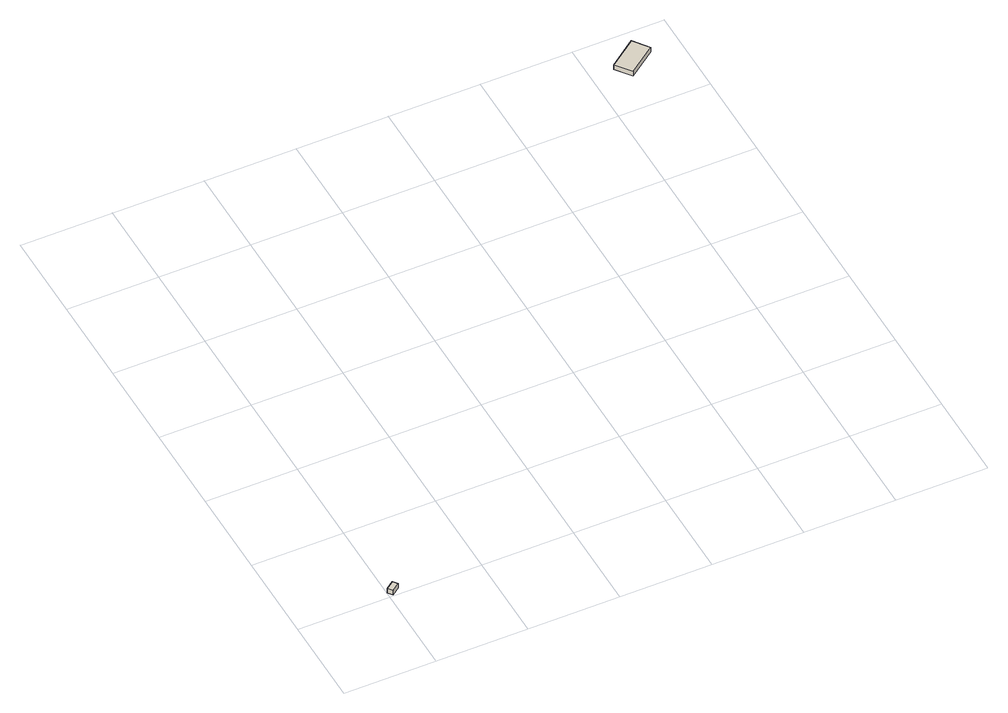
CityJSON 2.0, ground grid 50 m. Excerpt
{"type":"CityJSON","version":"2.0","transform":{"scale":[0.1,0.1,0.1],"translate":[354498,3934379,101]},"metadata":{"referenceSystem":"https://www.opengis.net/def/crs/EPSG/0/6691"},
"CityObjects":{
"building1":{"type":"Building","attributes":{"BuildingIDAttribute.prefecture":"14","BuildingIDAttribute.city":"14153","BuildingDetailAttribute.surveyYear":2015},"geometry":[{"type":"Solid","lod":"1","boundaries":[[[[0,1,2,3]],[[2,4,5,3]],[[1,6,4,2]],[[0,7,6,1]],[[3,5,7,0]],[[4,6,7,5]]]]}]},
"building2":{"type":"Building","attributes":{"usage":"402","measuredHeight":4,"storeysAboveGround":1,"BuildingIDAttribute.prefecture":"14","BuildingIDAttribute.city":"14153","BuildingDetailAttribute.totalFloorArea":197.43,"BuildingDetailAttribute.buildingFootprintArea":197.43,"BuildingDetailAttribute.buildingStructureType":"610","BuildingDetailAttribute.buildingStructureOrgType":"2","BuildingDetailAttribute.orgUsage":"101","BuildingDetailAttribute.surveyYear":2015},"geometry":[{"type":"Solid","lod":"1","boundaries":[[[[8,9,10,11]],[[10,12,13,11]],[[9,14,12,10]],[[8,15,14,9]],[[11,13,15,8]],[[12,14,15,13]]]]}]}
},
"vertices":[
[47,64,9],[66,38,9],[23,6,9],[4,32,9],[23,6,39],[4,32,39],[66,38,39],[47,64,39],
[2765,2885,41],[2827,2801,41],[2675,2689,41],[2613,2773,41],[2675,2689,72],[2613,2773,72],[2827,2801,72],[2765,2885,72]
]}
